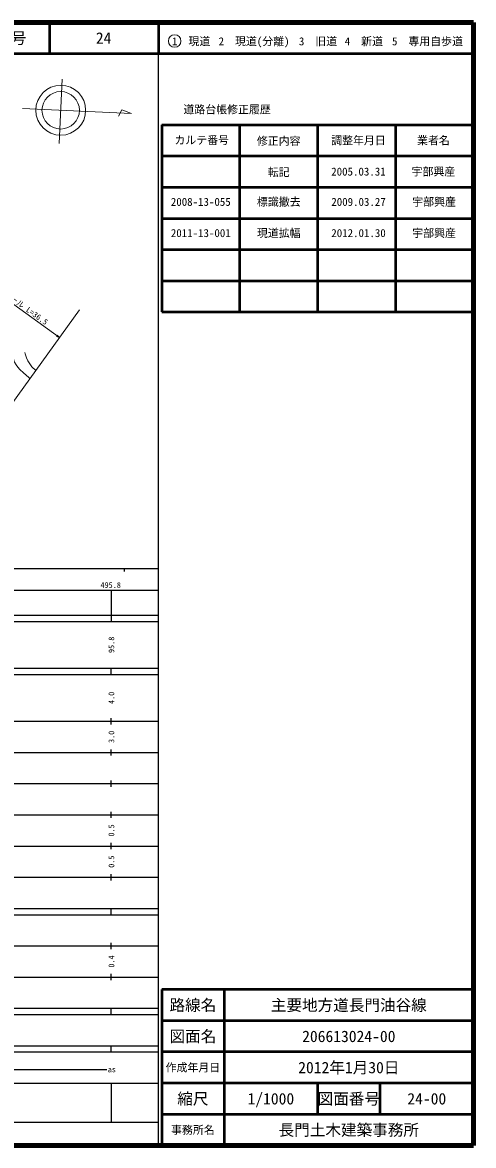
# Model space of a CAD drawing. Units: millimetres, scale not verified. Extents: x 40000 to 680000, y 20000 to 380000.
# Drawn here: x 535345 to 680000, y 20000 to 380000 of the extents above; entities that cross this region are included whole.
import ezdxf
from ezdxf.enums import TextEntityAlignment as Align

# ---------------------------------------------------------------- set-up
doc = ezdxf.new("R2010")
doc.units = ezdxf.units.MM
doc.header["$LTSCALE"] = 1000
for name, color, linetype, lineweight in [('M-BGD', 7, 'Continuous', 13), ('M-STR-HTXT', 7, 'Continuous', 13), ('M-TTL', 2, 'Continuous', 140), ('M-TTL-BAND', 7, 'Continuous', 25), ('M-TTL-FRAM', 2, 'Continuous', 50), ('M-TTL-LINE', 7, 'Continuous', 50), ('M-TTL-TXT', 7, 'Continuous', 13)]:
    doc.layers.add(name, color=color, linetype=linetype, lineweight=lineweight)
doc.styles.add('ＭＳ ゴシック', font='')
doc.styles.get('ＭＳ ゴシック').set_extended_font_data('MS Gothic')

msp = doc.modelspace()

# ---------------------------------------------------------------- linework, layer by layer
at = {"layer": 'M-BGD'}
for p, q in [((548068, 361830), (547120, 341229)), ((535372, 352406), (570335, 350798)), ((567242, 351990), (566103, 349951)), ((570335, 350798), (567242, 351990)), ((521024, 242678), (553645, 287934))]:
    msp.add_line(p, q, dxfattribs=at)
for points in [[(531825, 276375), (531969, 275027), (532192, 273434), (532470, 272165), (532828, 271155), (533286, 270302), (533845, 269522), (534551, 268709), (535656, 267644), (537350, 266155), (537716, 265836)], [(536093, 274212), (536197, 273770), (536621, 272516), (537123, 271535), (537712, 270621), (538394, 269650), (539618, 268474)]]:
    msp.add_lwpolyline(points, dxfattribs=at)
for radius in [8000, 6000]:
    msp.add_circle((547609, 351843), radius, dxfattribs=at)
at = {"layer": 'M-STR-HTXT'}
for q in [(517585, 300329), (546237, 279368), (546530, 279773)]:
    msp.add_line((547195, 278986), q, dxfattribs=at)
at = {"layer": 'M-TTL'}
for p, q in [((680000, 380000), (40000, 380000)), ((680000, 20000), (680000, 380000)), ((40000, 20000), (680000, 20000))]:
    msp.add_line(p, q, dxfattribs=at)
at = {"layer": 'M-TTL-BAND'}
for p, q in [((579000, 20000), (579000, 370000)), ((40000, 205000), (579000, 205000)), ((568000, 205000), (568000, 204000)), ((68000, 198000), (579000, 198000)), ((563800, 198000), (563800, 188000)), ((40000, 190000), (579000, 190000)), ((40000, 188000), (579000, 188000)), ((40000, 173000), (579000, 173000)), ((563800, 171000), (563800, 173000)), ((40000, 171000), (579000, 171000)), ((40000, 156000), (579000, 156000)), ((563800, 155000), (563800, 157000)), ((46000, 146000), (579000, 146000)), ((563800, 145000), (563800, 147000)), ((563800, 135000), (563800, 137000)), ((52000, 136000), (579000, 136000)), ((46000, 126000), (579000, 126000)), ((563800, 125000), (563800, 127000)), ((52000, 116000), (579000, 116000)), ((563800, 115000), (563800, 117000)), ((46000, 106000), (579000, 106000)), ((563800, 105000), (563800, 107000)), ((40000, 96000), (579000, 96000)), ((40000, 94000), (579000, 94000)), ((563800, 94000), (563800, 96000)), ((49000, 84000), (579000, 84000)), ((563800, 83000), (563800, 85000)), ((40000, 74000), (579000, 74000)), ((563800, 73000), (563800, 75000)), ((40000, 64000), (579000, 64000)), ((40000, 62000), (579000, 62000)), ((563800, 62000), (563800, 64000)), ((40000, 52000), (579000, 52000)), ((563800, 50000), (563800, 52000)), ((40000, 50000), (579000, 50000)), ((463390, 44406), (562404, 44406)), ((40000, 40000), (579000, 40000)), ((563800, 40000), (563800, 27500)), ((68000, 27500), (579000, 27500))]:
    msp.add_line(p, q, dxfattribs=at)
at = {"layer": 'M-TTL-FRAM'}
for p, q in [((580000, 347197), (580000, 287197)), ((580000, 347197), (680000, 347197)), ((580000, 287197), (680000, 287197)), ((680000, 70000), (580000, 70000)), ((580000, 70000), (580000, 20000))]:
    msp.add_line(p, q, dxfattribs=at)
at = {"layer": 'M-TTL-LINE'}
for p, q in [((543997, 380000), (543997, 370000)), ((579000, 380000), (579000, 370000)), ((40000, 370000), (680000, 370000)), ((605000, 347197), (605000, 287197)), ((630000, 347197), (630000, 287197)), ((655000, 347197), (655000, 287197)), ((580000, 337197), (680000, 337197)), ((580000, 327197), (680000, 327197)), ((580000, 317197), (680000, 317197)), ((580000, 307197), (680000, 307197)), ((580000, 297197), (680000, 297197)), ((600000, 70000), (600000, 20000)), ((680000, 60000), (580000, 60000)), ((680000, 50000), (580000, 50000)), ((680000, 40000), (580000, 40000)), ((630000, 40000), (630000, 30000)), ((650000, 40000), (650000, 30000)), ((680000, 30000), (580000, 30000))]:
    msp.add_line(p, q, dxfattribs=at)
at = {"layer": 'M-TTL-TXT'}
msp.add_circle((584147, 374034), 2000, dxfattribs=at)

# ---------------------------------------------------------------- texts
at = {"layer": 'M-STR-HTXT', "style": 'ＭＳ ゴシック'}
msp.add_text('ガードレール L=36.5', height=1833, rotation=324.216, dxfattribs=at).set_placement((522426, 296840), align=Align.BOTTOM_LEFT)
at = {"layer": 'M-TTL-BAND', "style": 'ＭＳ ゴシック'}
msp.add_text('495.8', height=1833, dxfattribs=at).set_placement((563644, 198195), align=Align.BOTTOM_CENTER)
for s, p in [('95.8', (563863, 180500)), ('4.0', (563863, 163500)), ('3.0', (563863, 151000)), ('0.5', (563863, 121000)), ('0.5', (563863, 111000)), ('0.4', (563863, 79000))]:
    msp.add_text(s, height=1833, rotation=90, dxfattribs=at).set_placement(p, align=Align.MIDDLE_CENTER)
msp.add_text('as', height=1833, dxfattribs=at).set_placement((564001, 44406), align=Align.MIDDLE_CENTER)
at = {"layer": 'M-TTL-TXT', "style": 'ＭＳ ゴシック'}
for s, height, p in [('図面番号', 3666, (526622, 375000)), ('24', 3666, (561372, 375000)), ('1\u3000現道', 2566, (589448, 373958)), ('2\u3000現道(分離)', 2566, (609619, 373958)), ('3\u3000旧道', 2566, (630121, 373958)), ('4\u3000新道', 2566, (644824, 373958)), ('5\u3000専用自歩道', 2566, (665228, 373958)), ('道路台帳修正履歴', 2566, (600968, 352113)), ('カルテ番号', 2566, (592839, 342277)), ('修正内容', 2566, (617509, 342023)), ('調整年月日', 2566, (643089, 342197)), ('業者名', 2566, (667134, 342197)), ('転記', 2566, (617509, 332023)), ('2005.03.31', 2566, (643089, 332197)), ('宇部興産', 2566, (667134, 332197)), ('路線名', 3666, (590000, 65000)), ('主要地方道長門油谷線', 3666, (640000, 65000)), ('図面名', 3666, (590000, 55000)), ('206613024-00', 3666, (640000, 55000)), ('2012年1月30日', 3666, (640000, 45000)), ('作成年月日', 2566, (590000, 45000)), ('縮尺', 3666, (590000, 35000)), ('1/1000', 3666, (615000, 35000)), ('図面番号', 3666, (640000, 35000)), ('24-00', 3666, (665000, 35000)), ('事務所名', 2566, (590000, 25000)), ('長門土木建築事務所', 3666, (640000, 25000))]:
    msp.add_text(s, height=height, dxfattribs=at).set_placement(p, align=Align.MIDDLE_CENTER)
for s, p in [('標識撤去', (617533, 320442)), ('2008-13-055', (592533, 320442)), ('2011-13-001', (592533, 310442)), ('現道拡幅', (617533, 310442))]:
    msp.add_text(s, height=2566, dxfattribs=at).set_placement(p, align=Align.BOTTOM_CENTER)
for s, p in [('宇部興産', (660346, 320442)), ('2009.03.27', (634390, 320442)), ('2012.01.30', (634390, 310442)), ('宇部興産', (660346, 310442))]:
    msp.add_text(s, height=2566, dxfattribs=at).set_placement(p, align=Align.BOTTOM_LEFT)

doc.saveas('drawing.dxf')
